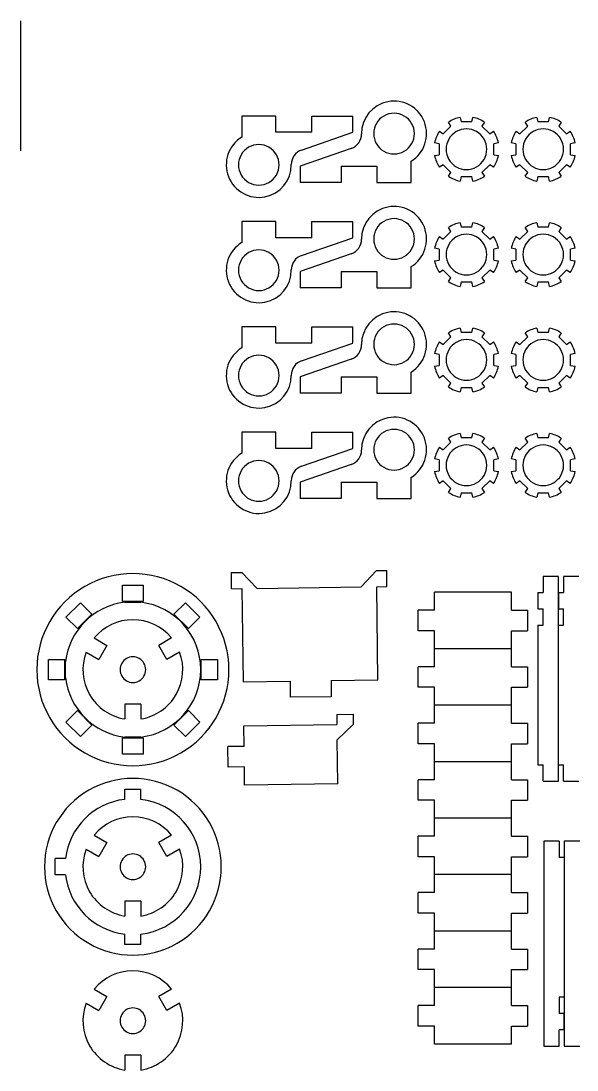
# Model space of a CAD drawing. Extents: x 1 to 217, y 1 to 331.
# Drawn here: x 0.7 to 109.2, y 126.1 to 330.9 of the extents above; entities that cross this region are included whole.
import ezdxf

# ---------------------------------------------------------------- set-up
doc = ezdxf.new("R2010")
doc.units = 0
doc.layers.get('0').update_dxf_attribs({"linetype": 'CONTINUOUS'})
doc.layers.add('02___PRT_ALL_AXES', color=7, linetype='CONTINUOUS')
doc.layers.add('3_ALL_SYMBOLS', color=7, linetype='CONTINUOUS')

msp = doc.modelspace()

# ---------------------------------------------------------------- linework, layer by layer
at = {"color": 7}
for p, q in [((43.794451, 312.352708), (43.794451, 308.230168)), ((50.468558, 312.352708), (43.794451, 312.352708)), ((50.468558, 309.177708), (50.468558, 312.352708)), ((57.468558, 309.177708), (57.468558, 312.352708)), ((57.468558, 312.352708), (65.468559, 312.352708)), ((65.468559, 309.177708), (65.468559, 312.352708)), ((86.432353, 312.103695), (86.606995, 311.225708)), ((88.735357, 311.225708), (88.909999, 312.103695)), ((101.412771, 312.103695), (101.587416, 311.225708)), ((103.715778, 311.225708), (103.89042, 312.103695)), ((88.735357, 311.225708), (86.606995, 311.225708)), ((103.715778, 311.225708), (101.587416, 311.225708)), ((57.468558, 309.177708), (50.468558, 309.177708)), ((55.499607, 305.725527), (65.468559, 309.177708)), ((65.164304, 306.02589), (55.195351, 302.573708)), ((76.869459, 299.398708), (76.869459, 303.521249)), ((55.195351, 302.573708), (55.195351, 299.398708)), ((63.195352, 302.573708), (63.195352, 299.398708)), ((63.195352, 302.573708), (70.195353, 302.573708)), ((70.195353, 302.573708), (70.195353, 299.398708)), ((63.195352, 299.398708), (55.195351, 299.398708)), ((70.195353, 299.398708), (76.869459, 299.398708)), ((43.794451, 291.778708), (43.794451, 287.656168)), ((50.468558, 291.778708), (43.794451, 291.778708)), ((50.468558, 288.603708), (50.468558, 291.778708)), ((57.468558, 288.603708), (57.468558, 291.778708)), ((57.468558, 291.778708), (65.468559, 291.778708)), ((65.468559, 288.603708), (65.468559, 291.778708)), ((86.432353, 291.529695), (86.606995, 290.651708)), ((88.735357, 290.651708), (88.909999, 291.529695)), ((101.412771, 291.529695), (101.587416, 290.651708)), ((103.715778, 290.651708), (103.89042, 291.529695)), ((88.735357, 290.651708), (86.606995, 290.651708)), ((103.715778, 290.651708), (101.587416, 290.651708)), ((57.468558, 288.603708), (50.468558, 288.603708)), ((55.499607, 285.151527), (65.468559, 288.603708)), ((65.164304, 285.45189), (55.195351, 281.999708)), ((76.869459, 278.824708), (76.869459, 282.947249)), ((55.195351, 281.999708), (55.195351, 278.824708)), ((63.195352, 281.999708), (63.195352, 278.824708)), ((63.195352, 281.999708), (70.195353, 281.999708)), ((70.195353, 281.999708), (70.195353, 278.824708)), ((63.195352, 278.824708), (55.195351, 278.824708)), ((70.195353, 278.824708), (76.869459, 278.824708)), ((43.794451, 271.204708), (43.794451, 267.082168)), ((50.468558, 271.204708), (43.794451, 271.204708)), ((50.468558, 268.029707), (50.468558, 271.204708)), ((57.468558, 268.029707), (57.468558, 271.204708)), ((57.468558, 271.204708), (65.468559, 271.204708)), ((65.468559, 268.029707), (65.468559, 271.204708)), ((86.432353, 270.955695), (86.606995, 270.077708)), ((88.735357, 270.077708), (88.909999, 270.955695)), ((101.412771, 270.955695), (101.587416, 270.077708)), ((103.715778, 270.077708), (103.89042, 270.955695)), ((88.735357, 270.077708), (86.606995, 270.077708)), ((103.715778, 270.077708), (101.587416, 270.077708)), ((57.468558, 268.029707), (50.468558, 268.029707)), ((55.499607, 264.577525), (65.468559, 268.029707)), ((65.164304, 264.877889), (55.195351, 261.42571)), ((76.869459, 258.25071), (76.869459, 262.373248)), ((55.195351, 261.42571), (55.195351, 258.25071)), ((63.195352, 261.42571), (63.195352, 258.25071)), ((63.195352, 261.42571), (70.195353, 261.42571)), ((70.195353, 261.42571), (70.195353, 258.25071)), ((63.195352, 258.25071), (55.195351, 258.25071)), ((70.195353, 258.25071), (76.869459, 258.25071)), ((43.794451, 250.63071), (43.794451, 246.508168)), ((50.468558, 250.63071), (43.794451, 250.63071)), ((50.468558, 247.45571), (50.468558, 250.63071)), ((57.468558, 247.45571), (57.468558, 250.63071)), ((57.468558, 250.63071), (65.468559, 250.63071)), ((65.468559, 247.45571), (65.468559, 250.63071)), ((86.432353, 250.381694), (86.606995, 249.503709)), ((88.735357, 249.503709), (88.909999, 250.381694)), ((101.412771, 250.381694), (101.587416, 249.503709)), ((103.715778, 249.503709), (103.89042, 250.381694)), ((88.735357, 249.503709), (86.606995, 249.503709)), ((103.715778, 249.503709), (101.587416, 249.503709)), ((57.468558, 247.45571), (50.468558, 247.45571)), ((55.499607, 244.003528), (65.468559, 247.45571)), ((65.164304, 244.303889), (55.195351, 240.85171)), ((76.869459, 237.67671), (76.869459, 241.799248)), ((55.195351, 240.85171), (55.195351, 237.67671)), ((63.195352, 240.85171), (63.195352, 237.67671)), ((63.195352, 240.85171), (70.195353, 240.85171)), ((70.195353, 240.85171), (70.195353, 237.67671)), ((63.195352, 237.67671), (55.195351, 237.67671)), ((70.195353, 237.67671), (76.869459, 237.67671)), ((67.142033, 220.39996), (70.098056, 223.615944)), ((70.098056, 223.615944), (72.097866, 223.643461)), ((72.141557, 220.468766), (72.097866, 223.643467)), ((41.791625, 223.226376), (43.791434, 223.253893)), ((41.835316, 220.051675), (41.791625, 223.226376)), ((43.791434, 223.253898), (46.834843, 220.120484)), ((105.61931, 182.466014), (105.61931, 222.466013)), ((20.54853, 217.573493), (20.54853, 220.748493)), ((20.54853, 220.748493), (24.54853, 220.748493)), ((24.54853, 220.748493), (24.54853, 217.573493)), ((41.835316, 220.051675), (43.835125, 220.079192)), ((43.835125, 220.0792), (44.085236, 201.905921)), ((46.834843, 220.120484), (67.142033, 220.39996)), ((70.141747, 220.441243), (72.141557, 220.46876)), ((70.391858, 202.267967), (70.141747, 220.441243)), ((81.434816, 215.844775), (81.434816, 219.358653)), ((96.434817, 219.358653), (81.434816, 219.358653)), ((96.434817, 215.844775), (96.434817, 219.358653)), ((9.468823, 214.502275), (12.29725, 217.3307)), ((12.29725, 217.3307), (14.542314, 215.085636)), ((24.54853, 217.573493), (20.54853, 217.573493)), ((30.554747, 215.085636), (32.79981, 217.3307)), ((32.79981, 217.3307), (35.628239, 214.502275)), ((78.259816, 211.844777), (78.259816, 215.844775)), ((81.434816, 215.844775), (78.259816, 215.844775)), ((96.434817, 215.844775), (99.609817, 215.844775)), ((99.609817, 215.844775), (99.609817, 211.844777)), ((101.619312, 216.116013), (102.61931, 216.116013)), ((102.61931, 212.941013), (102.61931, 216.116013)), ((105.61931, 216.116013), (106.619311, 216.116013)), ((106.619311, 212.941013), (106.619311, 216.116013)), ((11.713887, 212.257211), (9.468823, 214.502275)), ((14.542314, 215.085636), (11.713887, 212.257211)), ((33.383175, 212.257211), (30.554747, 215.085636)), ((35.628239, 214.502275), (33.383175, 212.257211)), ((81.434816, 211.844777), (78.259816, 211.844777)), ((81.434816, 204.817023), (81.434816, 211.844777)), ((96.434817, 204.817023), (96.434817, 211.844777)), ((96.434817, 211.844777), (99.609817, 211.844777)), ((101.619312, 212.941013), (102.61931, 212.941013)), ((101.619312, 212.941013), (101.619312, 185.641014)), ((105.61931, 212.941013), (106.619311, 212.941013)), ((15.011208, 210.435754), (17.496609, 209.00081)), ((17.496609, 209.00081), (15.909109, 206.251178)), ((30.085851, 210.435754), (27.600452, 209.00081)), ((29.187953, 206.251178), (27.600452, 209.00081)), ((13.423708, 207.686125), (15.909109, 206.251178)), ((31.673351, 207.686125), (29.187953, 206.251178)), ((96.434817, 208.330899), (81.434816, 208.330899)), ((6.05103, 202.250994), (6.05103, 206.250994)), ((6.05103, 206.250994), (9.22603, 206.250994)), ((9.22603, 206.250994), (9.22603, 202.250994)), ((35.871031, 202.250994), (35.871031, 206.250994)), ((35.871031, 206.250994), (39.046031, 206.250994)), ((39.046031, 206.250994), (39.046031, 202.250994)), ((78.259816, 200.817023), (78.259816, 204.817023)), ((81.434816, 204.817023), (78.259816, 204.817023)), ((96.434817, 204.817023), (99.609817, 204.817023)), ((99.609817, 204.817023), (99.609817, 200.817023)), ((9.22603, 202.250994), (6.05103, 202.250994)), ((39.046031, 202.250994), (35.871031, 202.250994)), ((44.085236, 201.905921), (53.238925, 202.031899)), ((53.238925, 202.031899), (53.282619, 198.857198)), ((61.23817, 202.141988), (70.391858, 202.267967)), ((61.23817, 202.141988), (61.28186, 198.967288)), ((81.434816, 200.817023), (78.259816, 200.817023)), ((81.434816, 193.789272), (81.434816, 200.817023)), ((96.434817, 200.817023), (99.609817, 200.817023)), ((96.434817, 193.789272), (96.434817, 200.817023)), ((61.28186, 198.967288), (53.282619, 198.857198)), ((20.96103, 197.500994), (20.96103, 194.631101)), ((24.13603, 197.500994), (20.96103, 197.500994)), ((24.13603, 197.500994), (24.13603, 194.631101)), ((96.434817, 197.303147), (81.434816, 197.303147)), ((9.468823, 193.999714), (11.713887, 196.244777)), ((11.713887, 196.244777), (14.542314, 193.416349)), ((30.554747, 193.416349), (33.383175, 196.244777)), ((33.383175, 196.244777), (35.628239, 193.999714)), ((62.349834, 195.52066), (65.524535, 195.564351)), ((62.349834, 195.52066), (62.377351, 193.520847)), ((65.524535, 195.564351), (65.552052, 193.564541)), ((12.29725, 191.171285), (9.468823, 193.999714)), ((14.542314, 193.416349), (12.29725, 191.171285)), ((32.79981, 191.171285), (30.554747, 193.416349)), ((35.628239, 193.999714), (32.79981, 191.171285)), ((44.204077, 193.270736), (62.377357, 193.520847)), ((44.259125, 189.271117), (44.204077, 193.270736)), ((62.41864, 190.521133), (65.552058, 193.564541)), ((78.259816, 189.789271), (78.259816, 193.789272)), ((81.434816, 193.789272), (78.259816, 193.789272)), ((96.434817, 193.789272), (99.609817, 193.789272)), ((99.609817, 193.789272), (99.609817, 189.789271)), ((20.54853, 187.753492), (20.54853, 190.928492)), ((20.54853, 190.928492), (24.54853, 190.928492)), ((24.54853, 190.928492), (24.54853, 187.753492)), ((62.536536, 181.954887), (62.41864, 190.521133)), ((44.259125, 189.271117), (41.084424, 189.227423)), ((41.139468, 185.227804), (41.084424, 189.227423)), ((81.434816, 189.789271), (78.259816, 189.789271)), ((81.434816, 182.761517), (81.434816, 189.789271)), ((96.434817, 189.789271), (99.609817, 189.789271)), ((96.434817, 182.761517), (96.434817, 189.789271)), ((24.54853, 187.753492), (20.54853, 187.753492)), ((44.314169, 185.271495), (41.139468, 185.227804)), ((44.363256, 181.704776), (44.314169, 185.271495)), ((96.434817, 186.275393), (81.434816, 186.275393)), ((101.619312, 185.641014), (102.61931, 185.641014)), ((102.61931, 182.466014), (102.61931, 185.641014)), ((105.61931, 185.641014), (106.619311, 185.641014)), ((106.619311, 182.466014), (106.619311, 185.641014)), ((81.434816, 182.761517), (78.259816, 182.761517)), ((78.259816, 178.761517), (78.259816, 182.761517)), ((96.434817, 182.761517), (99.609817, 182.761517)), ((99.609817, 182.761517), (99.609817, 178.761517)), ((102.61931, 182.466014), (105.61931, 182.466014)), ((106.619311, 182.466014), (109.619311, 182.466014)), ((20.96103, 178.922564), (20.96103, 180.922563)), ((20.96103, 180.922563), (24.13603, 180.922563)), ((24.13603, 178.922564), (24.13603, 180.922563)), ((62.536536, 181.954887), (44.363256, 181.704776)), ((81.434816, 178.761517), (78.259816, 178.761517)), ((81.434816, 171.733766), (81.434816, 178.761517)), ((96.434817, 178.761517), (99.609817, 178.761517)), ((96.434817, 171.733766), (96.434817, 178.761517)), ((96.434817, 175.247641), (81.434816, 175.247641)), ((15.011208, 171.95277), (17.496609, 170.517823)), ((17.496609, 170.517823), (15.909109, 167.768191)), ((30.085851, 171.95277), (27.600452, 170.517823)), ((29.187953, 167.768191), (27.600452, 170.517823)), ((81.434816, 171.733766), (78.259816, 171.733766)), ((78.259816, 167.733766), (78.259816, 171.733766)), ((96.434817, 171.733766), (99.609817, 171.733766)), ((99.609817, 171.733766), (99.609817, 167.733766)), ((102.772492, 170.750428), (102.772492, 130.750426)), ((105.772492, 170.750428), (102.772492, 170.750428)), ((105.772492, 170.750428), (105.772492, 167.575428)), ((106.772493, 170.750428), (106.772493, 130.750426)), ((109.772492, 170.750428), (106.772493, 170.750428)), ((13.423708, 169.203139), (15.909109, 167.768191)), ((31.673351, 169.203139), (29.187953, 167.768191)), ((7.391474, 164.180506), (7.391474, 167.355506)), ((9.393974, 167.355506), (7.391474, 167.355506)), ((81.434816, 167.733766), (78.259816, 167.733766)), ((81.434816, 160.706012), (81.434816, 167.733766)), ((96.434817, 167.733766), (99.609817, 167.733766)), ((96.434817, 160.706012), (96.434817, 167.733766)), ((106.772493, 167.575428), (105.772492, 167.575428)), ((9.393974, 164.180506), (7.391474, 164.180506)), ((96.434817, 164.21989), (81.434816, 164.21989)), ((81.434816, 160.706012), (78.259816, 160.706012)), ((78.259816, 156.706011), (78.259816, 160.706012)), ((96.434817, 160.706012), (99.609817, 160.706012)), ((99.609817, 160.706012), (99.609817, 156.706011)), ((20.96103, 159.018007), (20.96103, 156.148114)), ((24.13603, 159.018007), (20.96103, 159.018007)), ((24.13603, 159.018007), (24.13603, 156.148114)), ((81.434816, 156.706011), (78.259816, 156.706011)), ((81.434816, 149.67826), (81.434816, 156.706011)), ((96.434817, 156.706011), (99.609817, 156.706011)), ((96.434817, 149.67826), (96.434817, 156.706011)), ((20.96103, 150.613451), (20.96103, 152.61345)), ((24.13603, 150.613451), (24.13603, 152.61345)), ((96.434817, 153.192136), (81.434816, 153.192136)), ((24.13603, 150.613451), (20.96103, 150.613451)), ((81.434816, 149.67826), (78.259816, 149.67826)), ((78.259816, 145.67826), (78.259816, 149.67826)), ((96.434817, 149.67826), (99.609817, 149.67826)), ((99.609817, 149.67826), (99.609817, 145.67826)), ((81.434816, 145.67826), (78.259816, 145.67826)), ((81.434816, 138.650506), (81.434816, 145.67826)), ((96.434817, 145.67826), (99.609817, 145.67826)), ((96.434817, 138.650506), (96.434817, 145.67826)), ((15.011208, 141.877838), (17.496609, 140.442891)), ((30.085851, 141.877838), (27.600452, 140.442891)), ((96.434817, 142.164384), (81.434816, 142.164384)), ((17.496609, 140.442891), (15.909109, 137.693262)), ((29.187953, 137.693262), (27.600452, 140.442891)), ((105.772492, 140.275426), (105.772492, 137.100426)), ((106.772493, 140.275426), (105.772492, 140.275426)), ((13.423708, 139.128206), (15.909109, 137.693262)), ((31.673351, 139.128206), (29.187953, 137.693262)), ((81.434816, 138.650506), (78.259816, 138.650506)), ((78.259816, 134.650508), (78.259816, 138.650506)), ((96.434817, 138.650506), (99.609817, 138.650506)), ((99.609817, 138.650506), (99.609817, 134.650508)), ((106.772493, 137.100426), (105.772492, 137.100426)), ((81.434816, 134.650508), (78.259816, 134.650508)), ((81.434816, 131.13663), (81.434816, 134.650508)), ((96.434817, 134.650508), (99.609817, 134.650508)), ((96.434817, 131.13663), (96.434817, 134.650508)), ((96.434817, 131.13663), (81.434816, 131.13663)), ((24.13603, 128.943075), (20.96103, 128.943075)), ((20.96103, 128.943075), (20.96103, 126.073182)), ((24.13603, 128.943075), (24.13603, 126.073182))]:
    msp.add_line(p, q, dxfattribs=at)
for points in [[(79.450085, 311.226653), (78.339138, 314.081358), (75.348551, 315.736024), (72.339805, 315.160711)], [(72.339805, 315.160711), (69.331058, 314.585398), (67.161914, 311.944121), (67.182548, 308.880934)], [(76.869459, 303.521249), (79.47562, 305.131052), (80.561032, 308.371949), (79.450085, 311.226653)], [(43.794451, 308.230168), (41.18829, 306.620365), (40.102876, 303.379468), (41.213823, 300.524763)], [(65.164304, 306.02589), (66.37941, 306.446674), (67.191211, 307.595061), (67.182548, 308.880934)], [(55.499607, 305.725527), (54.284499, 305.304743), (53.472698, 304.156356), (53.481359, 302.870483)], [(48.324103, 296.590704), (51.33285, 297.166017), (53.501994, 299.807295), (53.481359, 302.870483)], [(41.213823, 300.524763), (42.324769, 297.670058), (45.315356, 296.015391), (48.324103, 296.590704)], [(79.450085, 290.652653), (78.339138, 293.507358), (75.348551, 295.162024), (72.339805, 294.586711)], [(72.339805, 294.586711), (69.331058, 294.011398), (67.161914, 291.370121), (67.182548, 288.306934)], [(76.869459, 282.947249), (79.47562, 284.557052), (80.561032, 287.797949), (79.450085, 290.652653)], [(43.794451, 287.656168), (41.18829, 286.046365), (40.102876, 282.805468), (41.213823, 279.950763)], [(65.164304, 285.45189), (66.37941, 285.872674), (67.191211, 287.021061), (67.182548, 288.306934)], [(55.499607, 285.151527), (54.284499, 284.730743), (53.472698, 283.582356), (53.481359, 282.296483)], [(48.324103, 276.016704), (51.33285, 276.592017), (53.501994, 279.233295), (53.481359, 282.296483)], [(41.213823, 279.950763), (42.324769, 277.096058), (45.315356, 275.441391), (48.324103, 276.016704)], [(79.450085, 270.078653), (78.339138, 272.933357), (75.348551, 274.588024), (72.339805, 274.01271)], [(72.339805, 274.01271), (69.331058, 273.437397), (67.161914, 270.79612), (67.182548, 267.732933)], [(76.869459, 262.373248), (79.47562, 263.983052), (80.561032, 267.223949), (79.450085, 270.078653)], [(43.794451, 267.082168), (41.18829, 265.472365), (40.102876, 262.231469), (41.213823, 259.376763)], [(65.164304, 264.877889), (66.379411, 265.298673), (67.191211, 266.447061), (67.182548, 267.732933)], [(55.499607, 264.577525), (54.2845, 264.156742), (53.472699, 263.008356), (53.481359, 261.722483)], [(48.324103, 255.442705), (51.33285, 256.018018), (53.501995, 258.659296), (53.481359, 261.722483)], [(41.213823, 259.376763), (42.324769, 256.522058), (45.315356, 254.867391), (48.324103, 255.442705)], [(79.450085, 249.504653), (78.339138, 252.359357), (75.348551, 254.014024), (72.339805, 253.43871)], [(72.339805, 253.43871), (69.331058, 252.863397), (67.161914, 250.22212), (67.182548, 247.158933)], [(76.869459, 241.799248), (79.47562, 243.409052), (80.561032, 246.649949), (79.450085, 249.504653)], [(43.794451, 246.508168), (41.18829, 244.898365), (40.102876, 241.657469), (41.213823, 238.802763)], [(65.164304, 244.303889), (66.379411, 244.724673), (67.191211, 245.873061), (67.182548, 247.158933)], [(55.499607, 244.003528), (54.284499, 243.582744), (53.472697, 242.434357), (53.481359, 241.148483)], [(48.324103, 234.868705), (51.33285, 235.444018), (53.501995, 238.085296), (53.481359, 241.148483)], [(41.213823, 238.802763), (42.324769, 235.948058), (45.315356, 234.293391), (48.324103, 234.868705)], [(22.54853, 214.000992), (19.629023, 214.000992), (16.863153, 212.692704), (15.011208, 210.435754)], [(30.085851, 210.435754), (28.233907, 212.692704), (25.468037, 214.000992), (22.54853, 214.000992)], [(13.423708, 207.686125), (12.395104, 204.95382), (12.645029, 201.904361), (14.104783, 199.375994)], [(30.992277, 199.375995), (32.452031, 201.904362), (32.701955, 204.95382), (31.673351, 207.686125)], [(14.104783, 199.375994), (15.564536, 196.847627), (18.080482, 195.106457), (20.96103, 194.631101)], [(24.13603, 194.631101), (27.016578, 195.106457), (29.532524, 196.847627), (30.992277, 199.375995)], [(20.96103, 178.922564), (14.901383, 178.191282), (10.125255, 173.415154), (9.393974, 167.355506)], [(35.798538, 165.768007), (35.798538, 172.471785), (30.791519, 178.11938), (24.13603, 178.922564)], [(22.54853, 175.518008), (19.629023, 175.518008), (16.863153, 174.20972), (15.011208, 171.95277)], [(30.085851, 171.95277), (28.233907, 174.20972), (25.468037, 175.518008), (22.54853, 175.518008)], [(13.423708, 169.203139), (12.395104, 166.470833), (12.645029, 163.421375), (14.104783, 160.893007)], [(30.992277, 160.893008), (32.452031, 163.421375), (32.701955, 166.470833), (31.673351, 169.203139)], [(9.393974, 164.180506), (10.125257, 158.120859), (14.901384, 153.344732), (20.96103, 152.61345)], [(24.13603, 152.61345), (30.791519, 153.416635), (35.798538, 159.06423), (35.798538, 165.768007)], [(14.104783, 160.893007), (15.564536, 158.36464), (18.080482, 156.62347), (20.96103, 156.148114)], [(24.13603, 156.148114), (27.016578, 156.62347), (29.532524, 158.36464), (30.992277, 160.893008)], [(22.54853, 145.443076), (19.629023, 145.443076), (16.863153, 144.134788), (15.011208, 141.877838)], [(30.085851, 141.877838), (28.233907, 144.134788), (25.468037, 145.443076), (22.54853, 145.443076)], [(13.423708, 139.128206), (12.395104, 136.395901), (12.645029, 133.346442), (14.104783, 130.818075)], [(30.992277, 130.818076), (32.452031, 133.346443), (32.701955, 136.395901), (31.673351, 139.128206)], [(14.104783, 130.818075), (15.564536, 128.289708), (18.080482, 126.548538), (20.96103, 126.073182)], [(24.13603, 126.073182), (27.016578, 126.548538), (29.532524, 128.289708), (30.992277, 130.818076)]]:
    msp.add_open_spline(points, degree=3, dxfattribs=at)
at = {"layer": '02___PRT_ALL_AXES', "color": 7}
for p, q in [((82.391346, 309.403579), (83.135665, 308.90624)), ((84.640646, 310.411219), (83.135665, 308.90624)), ((84.640646, 310.411219), (84.143305, 311.15554)), ((91.199047, 311.15554), (90.701709, 310.411219)), ((92.206688, 308.90624), (90.701709, 310.411219)), ((92.206688, 308.90624), (92.951009, 309.403579)), ((97.371764, 309.403579), (98.116085, 308.90624)), ((99.621063, 310.411219), (98.116085, 308.90624)), ((99.621063, 310.411219), (99.123726, 311.15554)), ((106.179468, 311.15554), (105.682127, 310.411219)), ((107.187105, 308.90624), (105.682127, 310.411219)), ((107.187105, 308.90624), (107.931427, 309.403579)), ((77.501155, 308.923708), (77.501155, 308.923708)), ((82.321177, 306.939889), (81.443189, 307.114532)), ((82.321177, 306.939889), (82.321177, 304.811527)), ((91.639926, 305.875708), (91.639926, 305.875708)), ((93.899163, 307.114532), (93.021175, 306.939889)), ((93.021175, 304.811527), (93.021175, 306.939889)), ((97.301595, 306.939889), (96.42361, 307.114532)), ((97.301595, 306.939889), (97.301595, 304.811527)), ((106.620347, 305.875708), (106.620347, 305.875708)), ((108.879584, 307.114532), (108.001596, 306.939889)), ((108.001596, 304.811527), (108.001596, 306.939889)), ((81.443189, 304.636885), (82.321177, 304.811527)), ((93.021175, 304.811527), (93.899163, 304.636885)), ((96.42361, 304.636885), (97.301595, 304.811527)), ((108.001596, 304.811527), (108.879584, 304.636885)), ((51.100253, 302.827708), (51.100253, 302.827708)), ((83.135665, 302.845177), (82.391346, 302.347837)), ((83.135665, 302.845177), (84.640646, 301.340197)), ((84.143305, 300.595876), (84.640646, 301.340197)), ((90.701709, 301.340197), (92.206688, 302.845177)), ((90.701709, 301.340197), (91.199047, 300.595876)), ((92.951009, 302.347837), (92.206688, 302.845177)), ((98.116085, 302.845177), (97.371764, 302.347837)), ((98.116085, 302.845177), (99.621063, 301.340197)), ((99.123726, 300.595876), (99.621063, 301.340197)), ((105.682127, 301.340197), (107.187105, 302.845177)), ((105.682127, 301.340197), (106.179468, 300.595876)), ((107.931427, 302.347837), (107.187105, 302.845177)), ((86.606995, 300.525708), (86.432353, 299.647722)), ((86.606995, 300.525708), (88.735357, 300.525708)), ((88.909999, 299.647722), (88.735357, 300.525708)), ((101.587416, 300.525708), (101.412771, 299.647722)), ((101.587416, 300.525708), (103.715778, 300.525708)), ((103.89042, 299.647722), (103.715778, 300.525708)), ((84.640646, 289.837219), (83.135665, 288.33224)), ((84.640646, 289.837219), (84.143305, 290.58154)), ((91.199047, 290.58154), (90.701709, 289.837219)), ((92.206688, 288.33224), (90.701709, 289.837219)), ((99.621063, 289.837219), (98.116085, 288.33224)), ((99.621063, 289.837219), (99.123726, 290.58154)), ((106.179468, 290.58154), (105.682127, 289.837219)), ((107.187105, 288.33224), (105.682127, 289.837219)), ((77.501155, 288.349708), (77.501155, 288.349708)), ((82.391346, 288.829579), (83.135665, 288.33224)), ((92.206688, 288.33224), (92.951009, 288.829579)), ((97.371764, 288.829579), (98.116085, 288.33224)), ((107.187105, 288.33224), (107.931427, 288.829579)), ((82.321177, 286.365889), (81.443189, 286.540532)), ((82.321177, 286.365889), (82.321177, 284.237527)), ((91.639926, 285.301708), (91.639926, 285.301708)), ((93.899163, 286.540532), (93.021175, 286.365889)), ((93.021175, 284.237527), (93.021175, 286.365889)), ((97.301595, 286.365889), (96.42361, 286.540532)), ((97.301595, 286.365889), (97.301595, 284.237527)), ((106.620347, 285.301708), (106.620347, 285.301708)), ((108.879584, 286.540532), (108.001596, 286.365889)), ((108.001596, 284.237527), (108.001596, 286.365889)), ((81.443189, 284.062885), (82.321177, 284.237527)), ((93.021175, 284.237527), (93.899163, 284.062885)), ((96.42361, 284.062885), (97.301595, 284.237527)), ((108.001596, 284.237527), (108.879584, 284.062885)), ((51.100253, 282.253708), (51.100253, 282.253708)), ((83.135665, 282.271177), (82.391346, 281.773837)), ((83.135665, 282.271177), (84.640646, 280.766197)), ((84.143305, 280.021876), (84.640646, 280.766197)), ((90.701709, 280.766197), (92.206688, 282.271177)), ((90.701709, 280.766197), (91.199047, 280.021876)), ((92.951009, 281.773837), (92.206688, 282.271177)), ((98.116085, 282.271177), (97.371764, 281.773837)), ((98.116085, 282.271177), (99.621063, 280.766197)), ((99.123726, 280.021876), (99.621063, 280.766197)), ((105.682127, 280.766197), (107.187105, 282.271177)), ((105.682127, 280.766197), (106.179468, 280.021876)), ((107.931427, 281.773837), (107.187105, 282.271177)), ((86.606995, 279.951708), (86.432353, 279.073722)), ((86.606995, 279.951708), (88.735357, 279.951708)), ((88.909999, 279.073722), (88.735357, 279.951708)), ((101.587416, 279.951708), (101.412771, 279.073722)), ((101.587416, 279.951708), (103.715778, 279.951708)), ((103.89042, 279.073722), (103.715778, 279.951708)), ((84.640646, 269.263219), (83.135665, 267.75824)), ((84.640646, 269.263219), (84.143305, 270.00754)), ((91.199047, 270.00754), (90.701709, 269.263219)), ((92.206688, 267.75824), (90.701709, 269.263219)), ((99.621063, 269.263219), (98.116085, 267.75824)), ((99.621063, 269.263219), (99.123726, 270.00754)), ((106.179468, 270.00754), (105.682127, 269.263219)), ((107.187105, 267.75824), (105.682127, 269.263219)), ((77.501155, 267.77571), (77.501155, 267.77571)), ((82.391346, 268.255578), (83.135665, 267.75824)), ((92.206688, 267.75824), (92.951009, 268.255578)), ((97.371764, 268.255578), (98.116085, 267.75824)), ((107.187105, 267.75824), (107.931427, 268.255578)), ((82.321177, 265.791891), (81.443189, 265.966533)), ((82.321177, 265.791891), (82.321177, 263.663526)), ((91.639926, 264.727707), (91.639926, 264.727707)), ((93.899163, 265.966533), (93.021175, 265.791891)), ((93.021175, 263.663526), (93.021175, 265.791891)), ((97.301595, 265.791891), (96.42361, 265.966533)), ((97.301595, 265.791891), (97.301595, 263.663526)), ((106.620347, 264.727707), (106.620347, 264.727707)), ((108.879584, 265.966533), (108.001596, 265.791891)), ((108.001596, 263.663526), (108.001596, 265.791891)), ((81.443189, 263.488884), (82.321177, 263.663526)), ((93.021175, 263.663526), (93.899163, 263.488884)), ((96.42361, 263.488884), (97.301595, 263.663526)), ((108.001596, 263.663526), (108.879584, 263.488884)), ((51.100253, 261.679707), (51.100253, 261.679707)), ((83.135665, 261.697176), (82.391346, 261.199836)), ((83.135665, 261.697176), (84.640646, 260.192198)), ((84.143305, 259.447877), (84.640646, 260.192198)), ((90.701709, 260.192198), (92.206688, 261.697176)), ((90.701709, 260.192198), (91.199047, 259.447877)), ((92.951009, 261.199836), (92.206688, 261.697176)), ((98.116085, 261.697176), (97.371764, 261.199836)), ((98.116085, 261.697176), (99.621063, 260.192198)), ((99.123726, 259.447877), (99.621063, 260.192198)), ((105.682127, 260.192198), (107.187105, 261.697176)), ((105.682127, 260.192198), (106.179468, 259.447877)), ((107.931427, 261.199836), (107.187105, 261.697176)), ((86.606995, 259.377708), (86.432353, 258.499723)), ((86.606995, 259.377708), (88.735357, 259.377708)), ((88.909999, 258.499723), (88.735357, 259.377708)), ((101.587416, 259.377708), (101.412771, 258.499723)), ((101.587416, 259.377708), (103.715778, 259.377708)), ((103.89042, 258.499723), (103.715778, 259.377708)), ((84.640646, 248.689218), (83.135665, 247.18424)), ((84.640646, 248.689218), (84.143305, 249.43354)), ((91.199047, 249.43354), (90.701709, 248.689218)), ((92.206688, 247.18424), (90.701709, 248.689218)), ((99.621063, 248.689218), (98.116085, 247.18424)), ((99.621063, 248.689218), (99.123726, 249.43354)), ((106.179468, 249.43354), (105.682127, 248.689218)), ((107.187105, 247.18424), (105.682127, 248.689218)), ((77.501155, 247.20171), (77.501155, 247.20171)), ((82.391346, 247.681581), (83.135665, 247.18424)), ((92.206688, 247.18424), (92.951009, 247.681581)), ((97.371764, 247.681581), (98.116085, 247.18424)), ((107.187105, 247.18424), (107.931427, 247.681581)), ((82.321177, 245.217891), (81.443189, 245.392533)), ((82.321177, 245.217891), (82.321177, 243.089526)), ((91.639926, 244.15371), (91.639926, 244.15371)), ((93.899163, 245.392533), (93.021175, 245.217891)), ((93.021175, 243.089526), (93.021175, 245.217891)), ((97.301595, 245.217891), (96.42361, 245.392533)), ((97.301595, 245.217891), (97.301595, 243.089526)), ((106.620347, 244.15371), (106.620347, 244.15371)), ((108.879584, 245.392533), (108.001596, 245.217891)), ((108.001596, 243.089526), (108.001596, 245.217891)), ((81.443189, 242.914884), (82.321177, 243.089526)), ((93.021175, 243.089526), (93.899163, 242.914884)), ((96.42361, 242.914884), (97.301595, 243.089526)), ((108.001596, 243.089526), (108.879584, 242.914884)), ((51.100253, 241.10571), (51.100253, 241.10571)), ((83.135665, 241.123176), (82.391346, 240.625836)), ((83.135665, 241.123176), (84.640646, 239.618198)), ((90.701709, 239.618198), (92.206688, 241.123176)), ((92.951009, 240.625836), (92.206688, 241.123176)), ((98.116085, 241.123176), (97.371764, 240.625836)), ((98.116085, 241.123176), (99.621063, 239.618198)), ((105.682127, 239.618198), (107.187105, 241.123176)), ((107.931427, 240.625836), (107.187105, 241.123176)), ((84.143305, 238.873877), (84.640646, 239.618198)), ((86.606995, 238.803708), (86.432353, 237.925723)), ((86.606995, 238.803708), (88.735357, 238.803708)), ((88.909999, 237.925723), (88.735357, 238.803708)), ((90.701709, 239.618198), (91.199047, 238.873877)), ((99.123726, 238.873877), (99.621063, 239.618198)), ((101.587416, 238.803708), (101.412771, 237.925723)), ((101.587416, 238.803708), (103.715778, 238.803708)), ((103.89042, 237.925723), (103.715778, 238.803708)), ((105.682127, 239.618198), (106.179468, 238.873877)), ((102.61931, 222.466013), (102.61931, 219.291013)), ((105.61931, 222.466013), (102.61931, 222.466013)), ((106.619311, 222.466013), (106.619311, 219.291013)), ((109.619311, 222.466013), (106.619311, 222.466013)), ((101.619312, 219.291013), (101.619312, 216.116013)), ((101.619312, 219.291013), (102.61931, 219.291013)), ((105.61931, 219.291013), (106.619311, 219.291013)), ((105.61931, 219.291013), (105.61931, 216.116013)), ((20.96103, 217.405548), (24.13603, 217.405548)), ((9.393974, 202.663493), (9.393974, 205.838493)), ((25.04853, 204.250993), (25.04853, 204.250993)), ((41.298529, 204.250993), (41.298529, 204.250993)), ((24.13603, 191.096437), (20.96103, 191.096437)), ((25.04853, 165.768006), (25.04853, 165.768006)), ((39.798529, 165.768006), (39.798529, 165.768006)), ((25.04853, 135.693077), (25.04853, 135.693077)), ((106.772493, 133.925426), (106.772493, 137.100426)), ((105.772492, 130.750426), (105.772492, 133.925426)), ((106.772493, 133.925426), (105.772492, 133.925426)), ((102.772492, 130.750426), (105.772492, 130.750426)), ((106.772493, 130.750426), (109.772492, 130.750426))]:
    msp.add_line(p, q, dxfattribs=at)
for points in [[(71.54803, 312.360747), (70.320094, 311.651798), (69.563655, 310.341606), (69.563655, 308.923708)], [(75.51678, 312.360747), (74.288844, 313.069696), (72.775965, 313.069696), (71.54803, 312.360747)], [(77.501155, 308.923708), (77.501155, 310.341606), (76.744715, 311.651798), (75.51678, 312.360747)], [(86.432353, 312.103695), (85.614482, 311.94101), (84.836663, 311.618827), (84.143305, 311.15554)], [(91.199047, 311.15554), (90.50569, 311.618827), (89.72787, 311.94101), (88.909999, 312.103695)], [(101.412771, 312.103695), (100.594901, 311.94101), (99.817083, 311.618827), (99.123726, 311.15554)], [(106.179468, 311.15554), (105.48611, 311.618827), (104.708291, 311.94101), (103.89042, 312.103695)], [(82.391346, 309.403579), (81.928059, 308.710222), (81.605875, 307.932403), (81.443189, 307.114532)], [(89.655551, 309.312747), (88.427616, 310.021696), (86.914737, 310.021696), (85.686801, 309.312747)], [(93.899163, 307.114532), (93.736479, 307.932403), (93.414296, 308.710222), (92.951009, 309.403579)], [(97.371764, 309.403579), (96.908477, 308.710222), (96.586294, 307.932403), (96.42361, 307.114532)], [(104.635972, 309.312747), (103.408036, 310.021696), (101.895157, 310.021696), (100.667222, 309.312747)], [(108.879584, 307.114532), (108.716898, 307.932403), (108.394714, 308.710222), (107.931427, 309.403579)], [(69.563655, 308.923708), (69.563655, 307.505811), (70.320094, 306.195619), (71.54803, 305.48667)], [(75.51678, 305.48667), (76.744715, 306.195619), (77.501155, 307.505811), (77.501155, 308.923708)], [(85.686801, 309.312747), (84.458866, 308.603798), (83.702426, 307.293606), (83.702426, 305.875708)], [(91.639926, 305.875708), (91.639926, 307.293606), (90.883487, 308.603798), (89.655551, 309.312747)], [(100.667222, 309.312747), (99.439286, 308.603798), (98.682847, 307.293606), (98.682847, 305.875708)], [(106.620347, 305.875708), (106.620347, 307.293606), (105.863907, 308.603798), (104.635972, 309.312747)], [(45.147128, 306.264747), (43.919193, 305.555798), (43.162753, 304.245606), (43.162753, 302.827708)], [(49.115878, 306.264747), (47.887943, 306.973696), (46.375064, 306.973696), (45.147128, 306.264747)], [(51.100253, 302.827708), (51.100253, 304.245606), (50.343814, 305.555798), (49.115878, 306.264747)], [(71.54803, 305.48667), (72.775965, 304.777721), (74.288844, 304.777721), (75.51678, 305.48667)], [(83.702426, 305.875708), (83.702426, 304.457811), (84.458866, 303.147619), (85.686801, 302.43867)], [(89.655551, 302.43867), (90.883487, 303.147619), (91.639926, 304.457811), (91.639926, 305.875708)], [(98.682847, 305.875708), (98.682847, 304.457811), (99.439286, 303.147619), (100.667222, 302.43867)], [(104.635972, 302.43867), (105.863907, 303.147619), (106.620347, 304.457811), (106.620347, 305.875708)], [(81.443189, 304.636885), (81.605875, 303.819014), (81.928059, 303.041194), (82.391346, 302.347837)], [(92.951009, 302.347837), (93.414296, 303.041195), (93.736479, 303.819014), (93.899163, 304.636885)], [(96.42361, 304.636885), (96.586294, 303.819014), (96.908477, 303.041195), (97.371764, 302.347837)], [(107.931427, 302.347837), (108.394714, 303.041194), (108.716898, 303.819014), (108.879584, 304.636885)], [(43.162753, 302.827708), (43.162753, 301.409811), (43.919193, 300.099619), (45.147128, 299.39067)], [(49.115878, 299.39067), (50.343814, 300.099619), (51.100253, 301.409811), (51.100253, 302.827708)], [(85.686801, 302.43867), (86.914737, 301.729721), (88.427616, 301.729721), (89.655551, 302.43867)], [(100.667222, 302.43867), (101.895157, 301.729721), (103.408036, 301.729721), (104.635972, 302.43867)], [(45.147128, 299.39067), (46.375064, 298.681721), (47.887943, 298.681721), (49.115878, 299.39067)], [(84.143305, 300.595876), (84.836663, 300.132589), (85.614482, 299.810406), (86.432353, 299.647722)], [(88.909999, 299.647722), (89.72787, 299.810406), (90.50569, 300.132589), (91.199047, 300.595876)], [(99.123726, 300.595876), (99.817083, 300.13259), (100.594901, 299.810407), (101.412771, 299.647722)], [(103.89042, 299.647722), (104.708291, 299.810406), (105.48611, 300.132589), (106.179468, 300.595876)], [(71.54803, 291.786747), (70.320094, 291.077798), (69.563655, 289.767606), (69.563655, 288.349708)], [(75.51678, 291.786747), (74.288844, 292.495696), (72.775965, 292.495696), (71.54803, 291.786747)], [(77.501155, 288.349708), (77.501155, 289.767606), (76.744715, 291.077798), (75.51678, 291.786747)], [(86.432353, 291.529695), (85.614482, 291.36701), (84.836663, 291.044827), (84.143305, 290.58154)], [(91.199047, 290.58154), (90.50569, 291.044827), (89.72787, 291.36701), (88.909999, 291.529695)], [(101.412771, 291.529695), (100.594901, 291.36701), (99.817083, 291.044827), (99.123726, 290.58154)], [(106.179468, 290.58154), (105.48611, 291.044827), (104.708291, 291.36701), (103.89042, 291.529695)], [(89.655551, 288.738747), (88.427616, 289.447696), (86.914737, 289.447696), (85.686801, 288.738747)], [(104.635972, 288.738747), (103.408036, 289.447696), (101.895157, 289.447696), (100.667222, 288.738747)], [(69.563655, 288.349708), (69.563655, 286.931811), (70.320094, 285.621619), (71.54803, 284.91267)], [(75.51678, 284.91267), (76.744715, 285.621619), (77.501155, 286.931811), (77.501155, 288.349708)], [(82.391346, 288.829579), (81.928059, 288.136222), (81.605875, 287.358403), (81.443189, 286.540532)], [(85.686801, 288.738747), (84.458866, 288.029798), (83.702426, 286.719606), (83.702426, 285.301708)], [(91.639926, 285.301708), (91.639926, 286.719606), (90.883487, 288.029798), (89.655551, 288.738747)], [(93.899163, 286.540532), (93.736479, 287.358403), (93.414296, 288.136222), (92.951009, 288.829579)], [(97.371764, 288.829579), (96.908477, 288.136222), (96.586294, 287.358403), (96.42361, 286.540532)], [(100.667222, 288.738747), (99.439286, 288.029798), (98.682847, 286.719606), (98.682847, 285.301708)], [(106.620347, 285.301708), (106.620347, 286.719606), (105.863907, 288.029798), (104.635972, 288.738747)], [(108.879584, 286.540532), (108.716898, 287.358403), (108.394714, 288.136222), (107.931427, 288.829579)], [(45.147128, 285.690747), (43.919193, 284.981798), (43.162753, 283.671606), (43.162753, 282.253708)], [(49.115878, 285.690747), (47.887943, 286.399696), (46.375064, 286.399696), (45.147128, 285.690747)], [(51.100253, 282.253708), (51.100253, 283.671606), (50.343814, 284.981798), (49.115878, 285.690747)], [(71.54803, 284.91267), (72.775965, 284.203721), (74.288844, 284.203721), (75.51678, 284.91267)], [(83.702426, 285.301708), (83.702426, 283.883811), (84.458866, 282.573619), (85.686801, 281.86467)], [(89.655551, 281.86467), (90.883487, 282.573619), (91.639926, 283.883811), (91.639926, 285.301708)], [(98.682847, 285.301708), (98.682847, 283.883811), (99.439286, 282.573619), (100.667222, 281.86467)], [(104.635972, 281.86467), (105.863907, 282.573619), (106.620347, 283.883811), (106.620347, 285.301708)], [(81.443189, 284.062885), (81.605875, 283.245014), (81.928059, 282.467194), (82.391346, 281.773837)], [(92.951009, 281.773837), (93.414296, 282.467195), (93.736479, 283.245014), (93.899163, 284.062885)], [(96.42361, 284.062885), (96.586294, 283.245014), (96.908477, 282.467195), (97.371764, 281.773837)], [(107.931427, 281.773837), (108.394714, 282.467194), (108.716898, 283.245014), (108.879584, 284.062885)], [(43.162753, 282.253708), (43.162753, 280.835811), (43.919193, 279.525619), (45.147128, 278.81667)], [(49.115878, 278.81667), (50.343814, 279.525619), (51.100253, 280.835811), (51.100253, 282.253708)], [(85.686801, 281.86467), (86.914737, 281.155721), (88.427616, 281.155721), (89.655551, 281.86467)], [(100.667222, 281.86467), (101.895157, 281.155721), (103.408036, 281.155721), (104.635972, 281.86467)], [(45.147128, 278.81667), (46.375064, 278.107721), (47.887943, 278.107721), (49.115878, 278.81667)], [(84.143305, 280.021876), (84.836663, 279.558589), (85.614482, 279.236406), (86.432353, 279.073722)], [(88.909999, 279.073722), (89.72787, 279.236406), (90.50569, 279.558589), (91.199047, 280.021876)], [(99.123726, 280.021876), (99.817083, 279.55859), (100.594901, 279.236407), (101.412771, 279.073722)], [(103.89042, 279.073722), (104.708291, 279.236406), (105.48611, 279.558589), (106.179468, 280.021876)], [(71.54803, 271.212748), (70.320094, 270.503799), (69.563655, 269.193608), (69.563655, 267.77571)], [(75.51678, 271.212748), (74.288844, 271.921697), (72.775965, 271.921697), (71.54803, 271.212748)], [(77.501155, 267.77571), (77.501155, 269.193608), (76.744715, 270.503799), (75.51678, 271.212748)], [(86.432353, 270.955695), (85.614482, 270.79301), (84.836663, 270.470827), (84.143305, 270.00754)], [(91.199047, 270.00754), (90.50569, 270.470827), (89.72787, 270.79301), (88.909999, 270.955695)], [(101.412771, 270.955695), (100.594901, 270.79301), (99.817083, 270.470827), (99.123726, 270.00754)], [(106.179468, 270.00754), (105.48611, 270.470827), (104.708291, 270.79301), (103.89042, 270.955695)], [(89.655551, 268.164745), (88.427616, 268.873694), (86.914737, 268.873694), (85.686801, 268.164745)], [(104.635972, 268.164745), (103.408036, 268.873694), (101.895157, 268.873694), (100.667222, 268.164745)], [(69.563655, 267.77571), (69.563655, 266.357812), (70.320094, 265.04762), (71.54803, 264.338671)], [(75.51678, 264.338671), (76.744715, 265.04762), (77.501155, 266.357812), (77.501155, 267.77571)], [(82.391346, 268.255578), (81.928059, 267.562221), (81.605875, 266.784403), (81.443189, 265.966533)], [(85.686801, 268.164745), (84.458866, 267.455796), (83.702426, 266.145605), (83.702426, 264.727707)], [(91.639926, 264.727707), (91.639926, 266.145605), (90.883487, 267.455796), (89.655551, 268.164745)], [(93.899163, 265.966533), (93.736478, 266.784403), (93.414295, 267.562221), (92.951009, 268.255578)], [(97.371764, 268.255578), (96.908478, 267.562221), (96.586295, 266.784403), (96.42361, 265.966533)], [(100.667222, 268.164745), (99.439286, 267.455796), (98.682847, 266.145605), (98.682847, 264.727707)], [(106.620347, 264.727707), (106.620347, 266.145605), (105.863907, 267.455796), (104.635972, 268.164745)], [(108.879584, 265.966533), (108.716898, 266.784403), (108.394714, 267.562221), (107.931427, 268.255578)], [(45.147128, 265.116745), (43.919193, 264.407796), (43.162753, 263.097605), (43.162753, 261.679707)], [(49.115878, 265.116745), (47.887943, 265.825694), (46.375064, 265.825694), (45.147128, 265.116745)], [(51.100253, 261.679707), (51.100253, 263.097605), (50.343814, 264.407796), (49.115878, 265.116745)], [(71.54803, 264.338671), (72.775965, 263.629723), (74.288844, 263.629723), (75.51678, 264.338671)], [(83.702426, 264.727707), (83.702426, 263.309809), (84.458866, 261.999618), (85.686801, 261.290669)], [(89.655551, 261.290669), (90.883487, 261.999618), (91.639926, 263.309809), (91.639926, 264.727707)], [(98.682847, 264.727707), (98.682847, 263.309809), (99.439286, 261.999618), (100.667222, 261.290669)], [(104.635972, 261.290669), (105.863907, 261.999618), (106.620347, 263.309809), (106.620347, 264.727707)], [(81.443189, 263.488884), (81.605875, 262.671013), (81.928059, 261.893193), (82.391346, 261.199836)], [(92.951009, 261.199836), (93.414296, 261.893194), (93.736479, 262.671013), (93.899163, 263.488884)], [(96.42361, 263.488884), (96.586294, 262.671013), (96.908477, 261.893194), (97.371764, 261.199836)], [(107.931427, 261.199836), (108.394714, 261.893193), (108.716898, 262.671013), (108.879584, 263.488884)], [(43.162753, 261.679707), (43.162753, 260.261809), (43.919193, 258.951618), (45.147128, 258.242669)], [(49.115878, 258.242669), (50.343814, 258.951618), (51.100253, 260.261809), (51.100253, 261.679707)], [(85.686801, 261.290669), (86.914737, 260.58172), (88.427616, 260.58172), (89.655551, 261.290669)], [(100.667222, 261.290669), (101.895157, 260.58172), (103.408036, 260.58172), (104.635972, 261.290669)], [(45.147128, 258.242669), (46.375064, 257.53372), (47.887943, 257.53372), (49.115878, 258.242669)], [(84.143305, 259.447877), (84.836663, 258.98459), (85.614482, 258.662407), (86.432353, 258.499723)], [(88.909999, 258.499723), (89.72787, 258.662407), (90.505689, 258.98459), (91.199047, 259.447877)], [(99.123726, 259.447877), (99.817083, 258.984591), (100.594901, 258.662408), (101.412771, 258.499723)], [(103.89042, 258.499723), (104.708291, 258.662407), (105.48611, 258.98459), (106.179468, 259.447877)], [(71.54803, 250.638748), (70.320094, 249.929799), (69.563655, 248.619608), (69.563655, 247.20171)], [(75.51678, 250.638748), (74.288844, 251.347697), (72.775965, 251.347697), (71.54803, 250.638748)], [(77.501155, 247.20171), (77.501155, 248.619608), (76.744715, 249.929799), (75.51678, 250.638748)], [(86.432353, 250.381694), (85.614482, 250.219009), (84.836663, 249.896826), (84.143305, 249.43354)], [(91.199047, 249.43354), (90.505689, 249.896826), (89.72787, 250.219009), (88.909999, 250.381694)], [(101.412771, 250.381694), (100.594901, 250.219009), (99.817083, 249.896826), (99.123726, 249.43354)], [(106.179468, 249.43354), (105.48611, 249.896826), (104.708291, 250.219009), (103.89042, 250.381694)], [(89.655551, 247.590748), (88.427616, 248.299697), (86.914737, 248.299697), (85.686801, 247.590748)], [(104.635972, 247.590748), (103.408036, 248.299697), (101.895157, 248.299697), (100.667222, 247.590748)], [(69.563655, 247.20171), (69.563655, 245.783812), (70.320094, 244.47362), (71.54803, 243.764671)], [(75.51678, 243.764671), (76.744715, 244.47362), (77.501155, 245.783812), (77.501155, 247.20171)], [(82.391346, 247.681581), (81.928059, 246.988223), (81.605875, 246.210404), (81.443189, 245.392533)], [(85.686801, 247.590748), (84.458866, 246.881799), (83.702426, 245.571608), (83.702426, 244.15371)], [(91.639926, 244.15371), (91.639926, 245.571608), (90.883487, 246.881799), (89.655551, 247.590748)], [(93.899163, 245.392533), (93.736479, 246.210404), (93.414296, 246.988223), (92.951009, 247.681581)], [(97.371764, 247.681581), (96.908477, 246.988223), (96.586294, 246.210404), (96.42361, 245.392533)], [(100.667222, 247.590748), (99.439286, 246.881799), (98.682847, 245.571608), (98.682847, 244.15371)], [(106.620347, 244.15371), (106.620347, 245.571608), (105.863907, 246.881799), (104.635972, 247.590748)], [(108.879584, 245.392533), (108.716898, 246.210404), (108.394714, 246.988223), (107.931427, 247.681581)], [(45.147128, 244.542748), (43.919193, 243.833799), (43.162753, 242.523608), (43.162753, 241.10571)], [(49.115878, 244.542748), (47.887943, 245.251697), (46.375064, 245.251697), (45.147128, 244.542748)], [(51.100253, 241.10571), (51.100253, 242.523608), (50.343814, 243.833799), (49.115878, 244.542748)], [(83.702426, 244.15371), (83.702426, 242.735812), (84.458866, 241.42562), (85.686801, 240.716671)], [(89.655551, 240.716671), (90.883487, 241.42562), (91.639926, 242.735812), (91.639926, 244.15371)], [(98.682847, 244.15371), (98.682847, 242.735812), (99.439286, 241.42562), (100.667222, 240.716671)], [(104.635972, 240.716671), (105.863907, 241.42562), (106.620347, 242.735812), (106.620347, 244.15371)], [(71.54803, 243.764671), (72.775965, 243.055723), (74.288844, 243.055723), (75.51678, 243.764671)], [(81.443189, 242.914884), (81.605875, 242.097013), (81.928059, 241.319193), (82.391346, 240.625836)], [(92.951009, 240.625836), (93.414296, 241.319194), (93.736479, 242.097013), (93.899163, 242.914884)], [(96.42361, 242.914884), (96.586294, 242.097013), (96.908477, 241.319194), (97.371764, 240.625836)], [(107.931427, 240.625836), (108.394714, 241.319193), (108.716898, 242.097013), (108.879584, 242.914884)], [(43.162753, 241.10571), (43.162753, 239.687812), (43.919193, 238.37762), (45.147128, 237.668671)], [(49.115878, 237.668671), (50.343814, 238.37762), (51.100253, 239.687812), (51.100253, 241.10571)], [(85.686801, 240.716671), (86.914737, 240.007723), (88.427616, 240.007723), (89.655551, 240.716671)], [(100.667222, 240.716671), (101.895157, 240.007723), (103.408036, 240.007723), (104.635972, 240.716671)], [(45.147128, 237.668671), (46.375064, 236.959723), (47.887943, 236.959723), (49.115878, 237.668671)], [(84.143305, 238.873877), (84.836663, 238.41059), (85.614482, 238.088407), (86.432353, 237.925723)], [(88.909999, 237.925723), (89.72787, 238.088407), (90.505689, 238.41059), (91.199047, 238.873877)], [(99.123726, 238.873877), (99.817083, 238.410591), (100.594901, 238.088408), (101.412771, 237.925723)], [(103.89042, 237.925723), (104.708291, 238.088407), (105.48611, 238.41059), (106.179468, 238.873877)], [(31.925014, 220.493255), (26.12299, 223.843764), (18.97407, 223.843764), (13.172045, 220.493255)], [(13.172045, 220.493255), (7.37002, 217.142747), (3.796692, 210.950947), (3.79853, 204.250993)], [(41.298529, 204.250993), (41.300367, 210.950947), (37.727039, 217.142747), (31.925014, 220.493255)], [(20.96103, 217.405548), (14.901384, 216.674266), (10.125257, 211.898139), (9.393974, 205.838493)], [(35.798526, 204.250993), (35.798526, 210.954766), (30.791514, 216.602359), (24.13603, 217.405548)], [(21.298288, 206.416756), (20.524662, 205.969988), (20.04823, 205.144357), (20.04853, 204.250993)], [(23.798773, 206.416756), (23.025147, 206.863525), (22.071914, 206.863525), (21.298288, 206.416756)], [(25.04853, 204.250993), (25.04883, 205.144357), (24.572399, 205.969988), (23.798773, 206.416756)], [(3.79853, 204.250993), (3.796692, 197.551038), (7.37002, 191.359238), (13.172045, 188.00873)], [(20.04853, 204.250993), (20.04823, 203.357629), (20.524662, 202.531998), (21.298288, 202.085229)], [(23.798773, 202.085229), (24.572399, 202.531998), (25.04883, 203.357629), (25.04853, 204.250993)], [(24.13603, 191.096437), (30.791514, 191.899627), (35.798526, 197.54722), (35.798526, 204.250993)], [(31.925014, 188.00873), (37.727039, 191.359238), (41.300367, 197.551038), (41.298529, 204.250993)], [(9.393974, 202.663493), (10.125257, 196.603846), (14.901384, 191.827719), (20.96103, 191.096437)], [(21.298288, 202.085229), (22.071914, 201.638461), (23.025147, 201.638461), (23.798773, 202.085229)], [(13.172045, 188.00873), (18.97407, 184.658222), (26.12299, 184.658222), (31.925014, 188.00873)], [(31.174803, 180.710621), (25.836988, 183.793018), (19.260072, 183.793018), (13.922256, 180.710621)], [(13.922256, 180.710621), (8.58444, 177.628225), (5.296953, 171.931888), (5.29853, 165.768006)], [(39.798529, 165.768006), (39.800106, 171.931888), (36.512619, 177.628225), (31.174803, 180.710621)], [(23.798773, 167.933769), (23.025147, 168.380538), (22.071914, 168.380538), (21.298288, 167.933769)], [(21.298288, 167.933769), (20.524662, 167.487001), (20.04823, 166.66137), (20.04853, 165.768006)], [(25.04853, 165.768006), (25.04883, 166.66137), (24.572399, 167.487001), (23.798773, 167.933769)], [(5.29853, 165.768006), (5.296953, 159.604124), (8.58444, 153.907787), (13.922256, 150.82539)], [(20.04853, 165.768006), (20.04823, 164.874642), (20.524662, 164.049011), (21.298288, 163.602242)], [(23.798773, 163.602242), (24.572399, 164.049011), (25.04883, 164.874642), (25.04853, 165.768006)], [(31.174803, 150.82539), (36.512619, 153.907787), (39.800106, 159.604124), (39.798529, 165.768006)], [(21.298288, 163.602242), (22.071914, 163.155474), (23.025147, 163.155474), (23.798773, 163.602242)], [(13.922256, 150.82539), (19.260072, 147.742994), (25.836988, 147.742994), (31.174803, 150.82539)], [(21.298288, 137.85884), (20.524662, 137.412071), (20.04823, 136.586441), (20.04853, 135.693077)], [(23.798773, 137.85884), (23.025147, 138.305609), (22.071914, 138.305609), (21.298288, 137.85884)], [(25.04853, 135.693077), (25.04883, 136.586441), (24.572399, 137.412071), (23.798773, 137.85884)], [(20.04853, 135.693077), (20.04823, 134.799713), (20.524662, 133.974082), (21.298288, 133.527313)], [(23.798773, 133.527313), (24.572399, 133.974082), (25.04883, 134.799713), (25.04853, 135.693077)], [(21.298288, 133.527313), (22.071914, 133.080544), (23.025147, 133.080544), (23.798773, 133.527313)]]:
    msp.add_open_spline(points, degree=3, dxfattribs=at)
at = {"layer": '3_ALL_SYMBOLS', "color": 1}
msp.add_line((0.71, 305.540037), (0.71, 330.920037), dxfattribs=at)

doc.saveas('drawing.dxf')
